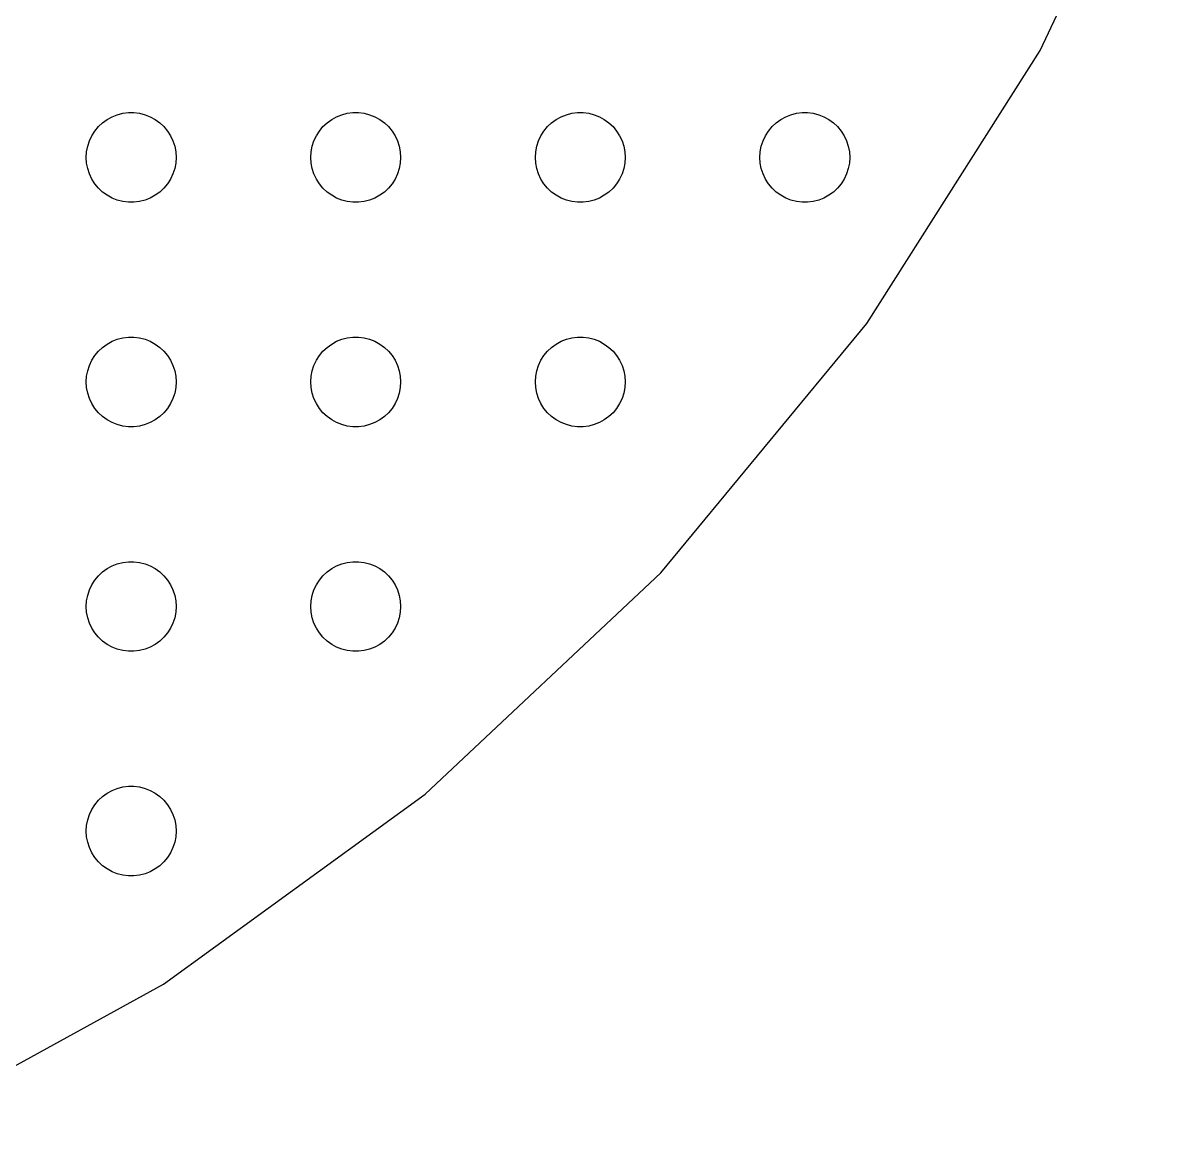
# Model space of a CAD drawing. Header units: metres. Extents: x -172 to 172, y -172 to 172.
# Drawn here: x 82.8 to 159.9, y -155.6 to -81 of the extents above; entities that cross this region are included whole.
import ezdxf

# ---------------------------------------------------------------- set-up
doc = ezdxf.new("R2010")
doc.units = ezdxf.units.M

msp = doc.modelspace()

# ---------------------------------------------------------------- linework, layer by layer
for p, q in [((150.725, -82.8616), (159.922, -63.3174)), ((139.151, -101.099), (150.725, -82.8616)), ((88.7227, -87.2855), (89.073, -87.1468)), ((89.073, -87.1468), (89.4379, -87.0531)), ((89.4379, -87.0531), (89.8116, -87.0059)), ((89.8116, -87.0059), (90.1884, -87.0059)), ((90.1884, -87.0059), (90.5621, -87.0531)), ((90.5621, -87.0531), (90.927, -87.1468)), ((90.927, -87.1468), (91.2773, -87.2855)), ((103.723, -87.2855), (104.073, -87.1468)), ((104.073, -87.1468), (104.438, -87.0531)), ((104.438, -87.0531), (104.812, -87.0059)), ((104.812, -87.0059), (105.188, -87.0059)), ((105.188, -87.0059), (105.562, -87.0531)), ((105.562, -87.0531), (105.927, -87.1468)), ((105.927, -87.1468), (106.277, -87.2855)), ((118.723, -87.2855), (119.073, -87.1468)), ((119.073, -87.1468), (119.438, -87.0531)), ((119.438, -87.0531), (119.812, -87.0059)), ((119.812, -87.0059), (120.188, -87.0059)), ((120.188, -87.0059), (120.562, -87.0531)), ((120.562, -87.0531), (120.927, -87.1468)), ((120.927, -87.1468), (121.277, -87.2855)), ((133.723, -87.2855), (134.073, -87.1468)), ((134.073, -87.1468), (134.438, -87.0531)), ((134.438, -87.0531), (134.812, -87.0059)), ((134.812, -87.0059), (135.188, -87.0059)), ((135.188, -87.0059), (135.562, -87.0531)), ((135.562, -87.0531), (135.927, -87.1468)), ((135.927, -87.1468), (136.277, -87.2855)), ((87.8131, -87.9464), (88.0877, -87.6885)), ((88.0877, -87.6885), (88.3925, -87.467)), ((88.3925, -87.467), (88.7227, -87.2855)), ((91.2773, -87.2855), (91.6075, -87.467)), ((91.6075, -87.467), (91.9123, -87.6885)), ((91.9123, -87.6885), (92.1869, -87.9464)), ((102.813, -87.9464), (103.088, -87.6885)), ((103.088, -87.6885), (103.393, -87.467)), ((103.393, -87.467), (103.723, -87.2855)), ((106.277, -87.2855), (106.607, -87.467)), ((106.607, -87.467), (106.912, -87.6885)), ((106.912, -87.6885), (107.187, -87.9464)), ((117.813, -87.9464), (118.088, -87.6885)), ((118.088, -87.6885), (118.393, -87.467)), ((118.393, -87.467), (118.723, -87.2855)), ((121.277, -87.2855), (121.607, -87.467)), ((121.607, -87.467), (121.912, -87.6885)), ((121.912, -87.6885), (122.187, -87.9464)), ((132.813, -87.9464), (133.088, -87.6885)), ((133.088, -87.6885), (133.393, -87.467)), ((133.393, -87.467), (133.723, -87.2855)), ((136.277, -87.2855), (136.607, -87.467)), ((136.607, -87.467), (136.912, -87.6885)), ((136.912, -87.6885), (137.187, -87.9464)), ((87.2107, -88.8956), (87.3711, -88.5547)), ((87.3711, -88.5547), (87.573, -88.2366)), ((87.573, -88.2366), (87.8131, -87.9464)), ((92.1869, -87.9464), (92.427, -88.2366)), ((92.427, -88.2366), (92.6289, -88.5547)), ((92.6289, -88.5547), (92.7893, -88.8956)), ((102.211, -88.8956), (102.371, -88.5547)), ((102.371, -88.5547), (102.573, -88.2366)), ((102.573, -88.2366), (102.813, -87.9464)), ((107.187, -87.9464), (107.427, -88.2366)), ((107.427, -88.2366), (107.629, -88.5547)), ((107.629, -88.5547), (107.789, -88.8956)), ((117.211, -88.8956), (117.371, -88.5547)), ((117.371, -88.5547), (117.573, -88.2366)), ((117.573, -88.2366), (117.813, -87.9464)), ((122.187, -87.9464), (122.427, -88.2366)), ((122.427, -88.2366), (122.629, -88.5547)), ((122.629, -88.5547), (122.789, -88.8956)), ((132.211, -88.8956), (132.371, -88.5547)), ((132.371, -88.5547), (132.573, -88.2366)), ((132.573, -88.2366), (132.813, -87.9464)), ((137.187, -87.9464), (137.427, -88.2366)), ((137.427, -88.2366), (137.629, -88.5547)), ((137.629, -88.5547), (137.789, -88.8956)), ((87.0237, -89.624), (87.0943, -89.2539)), ((87.0943, -89.2539), (87.2107, -88.8956)), ((92.7893, -88.8956), (92.9057, -89.2539)), ((92.9057, -89.2539), (92.9763, -89.624)), ((102.024, -89.624), (102.094, -89.2539)), ((102.094, -89.2539), (102.211, -88.8956)), ((107.789, -88.8956), (107.906, -89.2539)), ((107.906, -89.2539), (107.976, -89.624)), ((117.024, -89.624), (117.094, -89.2539)), ((117.094, -89.2539), (117.211, -88.8956)), ((122.789, -88.8956), (122.906, -89.2539)), ((122.906, -89.2539), (122.976, -89.624)), ((132.024, -89.624), (132.094, -89.2539)), ((132.094, -89.2539), (132.211, -88.8956)), ((137.789, -88.8956), (137.906, -89.2539)), ((137.906, -89.2539), (137.976, -89.624)), ((87, -90), (87.0237, -89.624)), ((87.0237, -90.376), (87, -90)), ((92.9763, -89.624), (93, -90)), ((93, -90), (92.9763, -90.376)), ((102, -90), (102.024, -89.624)), ((102.024, -90.376), (102, -90)), ((107.976, -89.624), (108, -90)), ((108, -90), (107.976, -90.376)), ((117, -90), (117.024, -89.624)), ((117.024, -90.376), (117, -90)), ((122.976, -89.624), (123, -90)), ((123, -90), (122.976, -90.376)), ((132, -90), (132.024, -89.624)), ((132.024, -90.376), (132, -90)), ((137.976, -89.624), (138, -90)), ((138, -90), (137.976, -90.376)), ((87.0943, -90.7461), (87.0237, -90.376)), ((87.2107, -91.1044), (87.0943, -90.7461)), ((92.9057, -90.7461), (92.7893, -91.1044)), ((92.9763, -90.376), (92.9057, -90.7461)), ((102.094, -90.7461), (102.024, -90.376)), ((102.211, -91.1044), (102.094, -90.7461)), ((107.906, -90.7461), (107.789, -91.1044)), ((107.976, -90.376), (107.906, -90.7461)), ((117.094, -90.7461), (117.024, -90.376)), ((117.211, -91.1044), (117.094, -90.7461)), ((122.906, -90.7461), (122.789, -91.1044)), ((122.976, -90.376), (122.906, -90.7461)), ((132.094, -90.7461), (132.024, -90.376)), ((132.211, -91.1044), (132.094, -90.7461)), ((137.906, -90.7461), (137.789, -91.1044)), ((137.976, -90.376), (137.906, -90.7461)), ((87.3711, -91.4453), (87.2107, -91.1044)), ((87.573, -91.7634), (87.3711, -91.4453)), ((87.8131, -92.0536), (87.573, -91.7634)), ((92.427, -91.7634), (92.1869, -92.0536)), ((92.6289, -91.4453), (92.427, -91.7634)), ((92.7893, -91.1044), (92.6289, -91.4453)), ((102.371, -91.4453), (102.211, -91.1044)), ((102.573, -91.7634), (102.371, -91.4453)), ((102.813, -92.0536), (102.573, -91.7634)), ((107.427, -91.7634), (107.187, -92.0536)), ((107.629, -91.4453), (107.427, -91.7634)), ((107.789, -91.1044), (107.629, -91.4453)), ((117.371, -91.4453), (117.211, -91.1044)), ((117.573, -91.7634), (117.371, -91.4453)), ((117.813, -92.0536), (117.573, -91.7634)), ((122.427, -91.7634), (122.187, -92.0536)), ((122.629, -91.4453), (122.427, -91.7634)), ((122.789, -91.1044), (122.629, -91.4453)), ((132.371, -91.4453), (132.211, -91.1044)), ((132.573, -91.7634), (132.371, -91.4453)), ((132.813, -92.0536), (132.573, -91.7634)), ((137.427, -91.7634), (137.187, -92.0536)), ((137.629, -91.4453), (137.427, -91.7634)), ((137.789, -91.1044), (137.629, -91.4453)), ((88.0877, -92.3115), (87.8131, -92.0536)), ((88.3925, -92.533), (88.0877, -92.3115)), ((88.7227, -92.7145), (88.3925, -92.533)), ((91.6075, -92.533), (91.2773, -92.7145)), ((91.9123, -92.3115), (91.6075, -92.533)), ((92.1869, -92.0536), (91.9123, -92.3115)), ((103.088, -92.3115), (102.813, -92.0536)), ((103.393, -92.533), (103.088, -92.3115)), ((103.723, -92.7145), (103.393, -92.533)), ((106.607, -92.533), (106.277, -92.7145)), ((106.912, -92.3115), (106.607, -92.533)), ((107.187, -92.0536), (106.912, -92.3115)), ((118.088, -92.3115), (117.813, -92.0536)), ((118.393, -92.533), (118.088, -92.3115)), ((118.723, -92.7145), (118.393, -92.533)), ((121.607, -92.533), (121.277, -92.7145)), ((121.912, -92.3115), (121.607, -92.533)), ((122.187, -92.0536), (121.912, -92.3115)), ((133.088, -92.3115), (132.813, -92.0536)), ((133.393, -92.533), (133.088, -92.3115)), ((133.723, -92.7145), (133.393, -92.533)), ((136.607, -92.533), (136.277, -92.7145)), ((136.912, -92.3115), (136.607, -92.533)), ((137.187, -92.0536), (136.912, -92.3115)), ((89.073, -92.8532), (88.7227, -92.7145)), ((89.4379, -92.9469), (89.073, -92.8532)), ((89.8116, -92.9941), (89.4379, -92.9469)), ((90.1884, -92.9941), (89.8116, -92.9941)), ((90.5621, -92.9469), (90.1884, -92.9941)), ((90.927, -92.8532), (90.5621, -92.9469)), ((91.2773, -92.7145), (90.927, -92.8532)), ((104.073, -92.8532), (103.723, -92.7145)), ((104.438, -92.9469), (104.073, -92.8532)), ((104.812, -92.9941), (104.438, -92.9469)), ((105.188, -92.9941), (104.812, -92.9941)), ((105.562, -92.9469), (105.188, -92.9941)), ((105.927, -92.8532), (105.562, -92.9469)), ((106.277, -92.7145), (105.927, -92.8532)), ((119.073, -92.8532), (118.723, -92.7145)), ((119.438, -92.9469), (119.073, -92.8532)), ((119.812, -92.9941), (119.438, -92.9469)), ((120.188, -92.9941), (119.812, -92.9941)), ((120.562, -92.9469), (120.188, -92.9941)), ((120.927, -92.8532), (120.562, -92.9469)), ((121.277, -92.7145), (120.927, -92.8532)), ((134.073, -92.8532), (133.723, -92.7145)), ((134.438, -92.9469), (134.073, -92.8532)), ((134.812, -92.9941), (134.438, -92.9469)), ((135.188, -92.9941), (134.812, -92.9941)), ((135.562, -92.9469), (135.188, -92.9941)), ((135.927, -92.8532), (135.562, -92.9469)), ((136.277, -92.7145), (135.927, -92.8532)), ((125.383, -117.742), (139.151, -101.099)), ((88.0877, -102.688), (88.3925, -102.467)), ((88.3925, -102.467), (88.7227, -102.286)), ((88.7227, -102.286), (89.073, -102.147)), ((89.073, -102.147), (89.4379, -102.053)), ((89.4379, -102.053), (89.8116, -102.006)), ((89.8116, -102.006), (90.1884, -102.006)), ((90.1884, -102.006), (90.5621, -102.053)), ((90.5621, -102.053), (90.927, -102.147)), ((90.927, -102.147), (91.2773, -102.286)), ((91.2773, -102.286), (91.6075, -102.467)), ((91.6075, -102.467), (91.9123, -102.688)), ((103.088, -102.688), (103.393, -102.467)), ((103.393, -102.467), (103.723, -102.286)), ((103.723, -102.286), (104.073, -102.147)), ((104.073, -102.147), (104.438, -102.053)), ((104.438, -102.053), (104.812, -102.006)), ((104.812, -102.006), (105.188, -102.006)), ((105.188, -102.006), (105.562, -102.053)), ((105.562, -102.053), (105.927, -102.147)), ((105.927, -102.147), (106.277, -102.286)), ((106.277, -102.286), (106.607, -102.467)), ((106.607, -102.467), (106.912, -102.688)), ((118.088, -102.688), (118.393, -102.467)), ((118.393, -102.467), (118.723, -102.286)), ((118.723, -102.286), (119.073, -102.147)), ((119.073, -102.147), (119.438, -102.053)), ((119.438, -102.053), (119.812, -102.006)), ((119.812, -102.006), (120.188, -102.006)), ((120.188, -102.006), (120.562, -102.053)), ((120.562, -102.053), (120.927, -102.147)), ((120.927, -102.147), (121.277, -102.286)), ((121.277, -102.286), (121.607, -102.467)), ((121.607, -102.467), (121.912, -102.688)), ((87.3711, -103.555), (87.573, -103.237)), ((87.573, -103.237), (87.8131, -102.946)), ((87.8131, -102.946), (88.0877, -102.688)), ((91.9123, -102.688), (92.1869, -102.946)), ((92.1869, -102.946), (92.427, -103.237)), ((92.427, -103.237), (92.6289, -103.555)), ((102.371, -103.555), (102.573, -103.237)), ((102.573, -103.237), (102.813, -102.946)), ((102.813, -102.946), (103.088, -102.688)), ((106.912, -102.688), (107.187, -102.946)), ((107.187, -102.946), (107.427, -103.237)), ((107.427, -103.237), (107.629, -103.555)), ((117.371, -103.555), (117.573, -103.237)), ((117.573, -103.237), (117.813, -102.946)), ((117.813, -102.946), (118.088, -102.688)), ((121.912, -102.688), (122.187, -102.946)), ((122.187, -102.946), (122.427, -103.237)), ((122.427, -103.237), (122.629, -103.555)), ((87.0943, -104.254), (87.2107, -103.896)), ((87.2107, -103.896), (87.3711, -103.555)), ((92.6289, -103.555), (92.7893, -103.896)), ((92.7893, -103.896), (92.9057, -104.254)), ((102.094, -104.254), (102.211, -103.896)), ((102.211, -103.896), (102.371, -103.555)), ((107.629, -103.555), (107.789, -103.896)), ((107.789, -103.896), (107.906, -104.254)), ((117.094, -104.254), (117.211, -103.896)), ((117.211, -103.896), (117.371, -103.555)), ((122.629, -103.555), (122.789, -103.896)), ((122.789, -103.896), (122.906, -104.254)), ((87, -105), (87.0237, -104.624)), ((87.0237, -104.624), (87.0943, -104.254)), ((92.9057, -104.254), (92.9763, -104.624)), ((92.9763, -104.624), (93, -105)), ((102, -105), (102.024, -104.624)), ((102.024, -104.624), (102.094, -104.254)), ((107.906, -104.254), (107.976, -104.624)), ((107.976, -104.624), (108, -105)), ((117, -105), (117.024, -104.624)), ((117.024, -104.624), (117.094, -104.254)), ((122.906, -104.254), (122.976, -104.624)), ((122.976, -104.624), (123, -105)), ((87.0237, -105.376), (87, -105)), ((87.0943, -105.746), (87.0237, -105.376)), ((92.9763, -105.376), (92.9057, -105.746)), ((93, -105), (92.9763, -105.376)), ((102.024, -105.376), (102, -105)), ((102.094, -105.746), (102.024, -105.376)), ((107.976, -105.376), (107.906, -105.746)), ((108, -105), (107.976, -105.376)), ((117.024, -105.376), (117, -105)), ((117.094, -105.746), (117.024, -105.376)), ((122.976, -105.376), (122.906, -105.746)), ((123, -105), (122.976, -105.376)), ((87.2107, -106.104), (87.0943, -105.746)), ((87.3711, -106.445), (87.2107, -106.104)), ((87.573, -106.763), (87.3711, -106.445)), ((92.6289, -106.445), (92.427, -106.763)), ((92.7893, -106.104), (92.6289, -106.445)), ((92.9057, -105.746), (92.7893, -106.104)), ((102.211, -106.104), (102.094, -105.746)), ((102.371, -106.445), (102.211, -106.104)), ((102.573, -106.763), (102.371, -106.445)), ((107.629, -106.445), (107.427, -106.763)), ((107.789, -106.104), (107.629, -106.445)), ((107.906, -105.746), (107.789, -106.104)), ((117.211, -106.104), (117.094, -105.746)), ((117.371, -106.445), (117.211, -106.104)), ((117.573, -106.763), (117.371, -106.445)), ((122.629, -106.445), (122.427, -106.763)), ((122.789, -106.104), (122.629, -106.445)), ((122.906, -105.746), (122.789, -106.104)), ((87.8131, -107.054), (87.573, -106.763)), ((88.0877, -107.312), (87.8131, -107.054)), ((92.1869, -107.054), (91.9123, -107.312)), ((92.427, -106.763), (92.1869, -107.054)), ((102.813, -107.054), (102.573, -106.763)), ((103.088, -107.312), (102.813, -107.054)), ((107.187, -107.054), (106.912, -107.312)), ((107.427, -106.763), (107.187, -107.054)), ((117.813, -107.054), (117.573, -106.763)), ((118.088, -107.312), (117.813, -107.054)), ((122.187, -107.054), (121.912, -107.312)), ((122.427, -106.763), (122.187, -107.054)), ((88.3925, -107.533), (88.0877, -107.312)), ((88.7227, -107.714), (88.3925, -107.533)), ((89.073, -107.853), (88.7227, -107.714)), ((89.4379, -107.947), (89.073, -107.853)), ((89.8116, -107.994), (89.4379, -107.947)), ((90.1884, -107.994), (89.8116, -107.994)), ((90.5621, -107.947), (90.1884, -107.994)), ((90.927, -107.853), (90.5621, -107.947)), ((91.2773, -107.714), (90.927, -107.853)), ((91.6075, -107.533), (91.2773, -107.714)), ((91.9123, -107.312), (91.6075, -107.533)), ((103.393, -107.533), (103.088, -107.312)), ((103.723, -107.714), (103.393, -107.533)), ((104.073, -107.853), (103.723, -107.714)), ((104.438, -107.947), (104.073, -107.853)), ((104.812, -107.994), (104.438, -107.947)), ((105.188, -107.994), (104.812, -107.994)), ((105.562, -107.947), (105.188, -107.994)), ((105.927, -107.853), (105.562, -107.947)), ((106.277, -107.714), (105.927, -107.853)), ((106.607, -107.533), (106.277, -107.714)), ((106.912, -107.312), (106.607, -107.533)), ((118.393, -107.533), (118.088, -107.312)), ((118.723, -107.714), (118.393, -107.533)), ((119.073, -107.853), (118.723, -107.714)), ((119.438, -107.947), (119.073, -107.853)), ((119.812, -107.994), (119.438, -107.947)), ((120.188, -107.994), (119.812, -107.994)), ((120.562, -107.947), (120.188, -107.994)), ((120.927, -107.853), (120.562, -107.947)), ((121.277, -107.714), (120.927, -107.853)), ((121.607, -107.533), (121.277, -107.714)), ((121.912, -107.312), (121.607, -107.533)), ((88.7227, -117.286), (89.073, -117.147)), ((89.073, -117.147), (89.4379, -117.053)), ((89.4379, -117.053), (89.8116, -117.006)), ((89.8116, -117.006), (90.1884, -117.006)), ((90.1884, -117.006), (90.5621, -117.053)), ((90.5621, -117.053), (90.927, -117.147)), ((90.927, -117.147), (91.2773, -117.286)), ((103.723, -117.286), (104.073, -117.147)), ((104.073, -117.147), (104.438, -117.053)), ((104.438, -117.053), (104.812, -117.006)), ((104.812, -117.006), (105.188, -117.006)), ((105.188, -117.006), (105.562, -117.053)), ((105.562, -117.053), (105.927, -117.147)), ((105.927, -117.147), (106.277, -117.286)), ((87.573, -118.237), (87.8131, -117.946)), ((87.8131, -117.946), (88.0877, -117.688)), ((88.0877, -117.688), (88.3925, -117.467)), ((88.3925, -117.467), (88.7227, -117.286)), ((91.2773, -117.286), (91.6075, -117.467)), ((91.6075, -117.467), (91.9123, -117.688)), ((91.9123, -117.688), (92.1869, -117.946)), ((92.1869, -117.946), (92.427, -118.237)), ((102.573, -118.237), (102.813, -117.946)), ((102.813, -117.946), (103.088, -117.688)), ((103.088, -117.688), (103.393, -117.467)), ((103.393, -117.467), (103.723, -117.286)), ((106.277, -117.286), (106.607, -117.467)), ((106.607, -117.467), (106.912, -117.688)), ((106.912, -117.688), (107.187, -117.946)), ((107.187, -117.946), (107.427, -118.237)), ((109.637, -132.528), (125.383, -117.742)), ((87.2107, -118.896), (87.3711, -118.555)), ((87.3711, -118.555), (87.573, -118.237)), ((92.427, -118.237), (92.6289, -118.555)), ((92.6289, -118.555), (92.7893, -118.896)), ((102.211, -118.896), (102.371, -118.555)), ((102.371, -118.555), (102.573, -118.237)), ((107.427, -118.237), (107.629, -118.555)), ((107.629, -118.555), (107.789, -118.896)), ((87.0237, -119.624), (87.0943, -119.254)), ((87.0943, -119.254), (87.2107, -118.896)), ((92.7893, -118.896), (92.9057, -119.254)), ((92.9057, -119.254), (92.9763, -119.624)), ((102.024, -119.624), (102.094, -119.254)), ((102.094, -119.254), (102.211, -118.896)), ((107.789, -118.896), (107.906, -119.254)), ((107.906, -119.254), (107.976, -119.624)), ((87, -120), (87.0237, -119.624)), ((87.0237, -120.376), (87, -120)), ((92.9763, -119.624), (93, -120)), ((93, -120), (92.9763, -120.376)), ((102, -120), (102.024, -119.624)), ((102.024, -120.376), (102, -120)), ((107.976, -119.624), (108, -120)), ((108, -120), (107.976, -120.376)), ((87.0943, -120.746), (87.0237, -120.376)), ((87.2107, -121.104), (87.0943, -120.746)), ((87.3711, -121.445), (87.2107, -121.104)), ((92.7893, -121.104), (92.6289, -121.445)), ((92.9057, -120.746), (92.7893, -121.104)), ((92.9763, -120.376), (92.9057, -120.746)), ((102.094, -120.746), (102.024, -120.376)), ((102.211, -121.104), (102.094, -120.746)), ((102.371, -121.445), (102.211, -121.104)), ((107.789, -121.104), (107.629, -121.445)), ((107.906, -120.746), (107.789, -121.104)), ((107.976, -120.376), (107.906, -120.746)), ((87.573, -121.763), (87.3711, -121.445)), ((87.8131, -122.054), (87.573, -121.763)), ((92.427, -121.763), (92.1869, -122.054)), ((92.6289, -121.445), (92.427, -121.763)), ((102.573, -121.763), (102.371, -121.445)), ((102.813, -122.054), (102.573, -121.763)), ((107.427, -121.763), (107.187, -122.054)), ((107.629, -121.445), (107.427, -121.763)), ((88.0877, -122.312), (87.8131, -122.054)), ((88.3925, -122.533), (88.0877, -122.312)), ((88.7227, -122.714), (88.3925, -122.533)), ((91.6075, -122.533), (91.2773, -122.714)), ((91.9123, -122.312), (91.6075, -122.533)), ((92.1869, -122.054), (91.9123, -122.312)), ((103.088, -122.312), (102.813, -122.054)), ((103.393, -122.533), (103.088, -122.312)), ((103.723, -122.714), (103.393, -122.533)), ((106.607, -122.533), (106.277, -122.714)), ((106.912, -122.312), (106.607, -122.533)), ((107.187, -122.054), (106.912, -122.312)), ((89.073, -122.853), (88.7227, -122.714)), ((89.4379, -122.947), (89.073, -122.853)), ((89.8116, -122.994), (89.4379, -122.947)), ((90.1884, -122.994), (89.8116, -122.994)), ((90.5621, -122.947), (90.1884, -122.994)), ((90.927, -122.853), (90.5621, -122.947)), ((91.2773, -122.714), (90.927, -122.853)), ((104.073, -122.853), (103.723, -122.714)), ((104.438, -122.947), (104.073, -122.853)), ((104.812, -122.994), (104.438, -122.947)), ((105.188, -122.994), (104.812, -122.994)), ((105.562, -122.947), (105.188, -122.994)), ((105.927, -122.853), (105.562, -122.947)), ((106.277, -122.714), (105.927, -122.853)), ((88.0877, -132.688), (88.3925, -132.467)), ((88.3925, -132.467), (88.7227, -132.286)), ((88.7227, -132.286), (89.073, -132.147)), ((89.073, -132.147), (89.4379, -132.053)), ((89.4379, -132.053), (89.8116, -132.006)), ((89.8116, -132.006), (90.1884, -132.006)), ((90.1884, -132.006), (90.5621, -132.053)), ((90.5621, -132.053), (90.927, -132.147)), ((90.927, -132.147), (91.2773, -132.286)), ((91.2773, -132.286), (91.6075, -132.467)), ((91.6075, -132.467), (91.9123, -132.688)), ((92.1622, -145.224), (109.637, -132.528)), ((87.3711, -133.555), (87.573, -133.237)), ((87.573, -133.237), (87.8131, -132.946)), ((87.8131, -132.946), (88.0877, -132.688)), ((91.9123, -132.688), (92.1869, -132.946)), ((92.1869, -132.946), (92.427, -133.237)), ((92.427, -133.237), (92.6289, -133.555)), ((87.0943, -134.254), (87.2107, -133.896)), ((87.2107, -133.896), (87.3711, -133.555)), ((92.6289, -133.555), (92.7893, -133.896)), ((92.7893, -133.896), (92.9057, -134.254)), ((87, -135), (87.0237, -134.624)), ((87.0237, -134.624), (87.0943, -134.254)), ((92.9057, -134.254), (92.9763, -134.624)), ((92.9763, -134.624), (93, -135)), ((87.0237, -135.376), (87, -135)), ((87.0943, -135.746), (87.0237, -135.376)), ((87.2107, -136.104), (87.0943, -135.746)), ((92.9057, -135.746), (92.7893, -136.104)), ((92.9763, -135.376), (92.9057, -135.746)), ((93, -135), (92.9763, -135.376)), ((87.3711, -136.445), (87.2107, -136.104)), ((87.573, -136.763), (87.3711, -136.445)), ((92.6289, -136.445), (92.427, -136.763)), ((92.7893, -136.104), (92.6289, -136.445)), ((87.8131, -137.054), (87.573, -136.763)), ((88.0877, -137.312), (87.8131, -137.054)), ((88.3925, -137.533), (88.0877, -137.312)), ((91.9123, -137.312), (91.6075, -137.533)), ((92.1869, -137.054), (91.9123, -137.312)), ((92.427, -136.763), (92.1869, -137.054)), ((88.7227, -137.714), (88.3925, -137.533)), ((89.073, -137.853), (88.7227, -137.714)), ((89.4379, -137.947), (89.073, -137.853)), ((89.8116, -137.994), (89.4379, -137.947)), ((90.1884, -137.994), (89.8116, -137.994)), ((90.5621, -137.947), (90.1884, -137.994)), ((90.927, -137.853), (90.5621, -137.947)), ((91.2773, -137.714), (90.927, -137.853)), ((91.6075, -137.533), (91.2773, -137.714)), ((73.234, -155.63), (92.1622, -145.224))]:
    msp.add_line(p, q)

doc.saveas('drawing.dxf')
